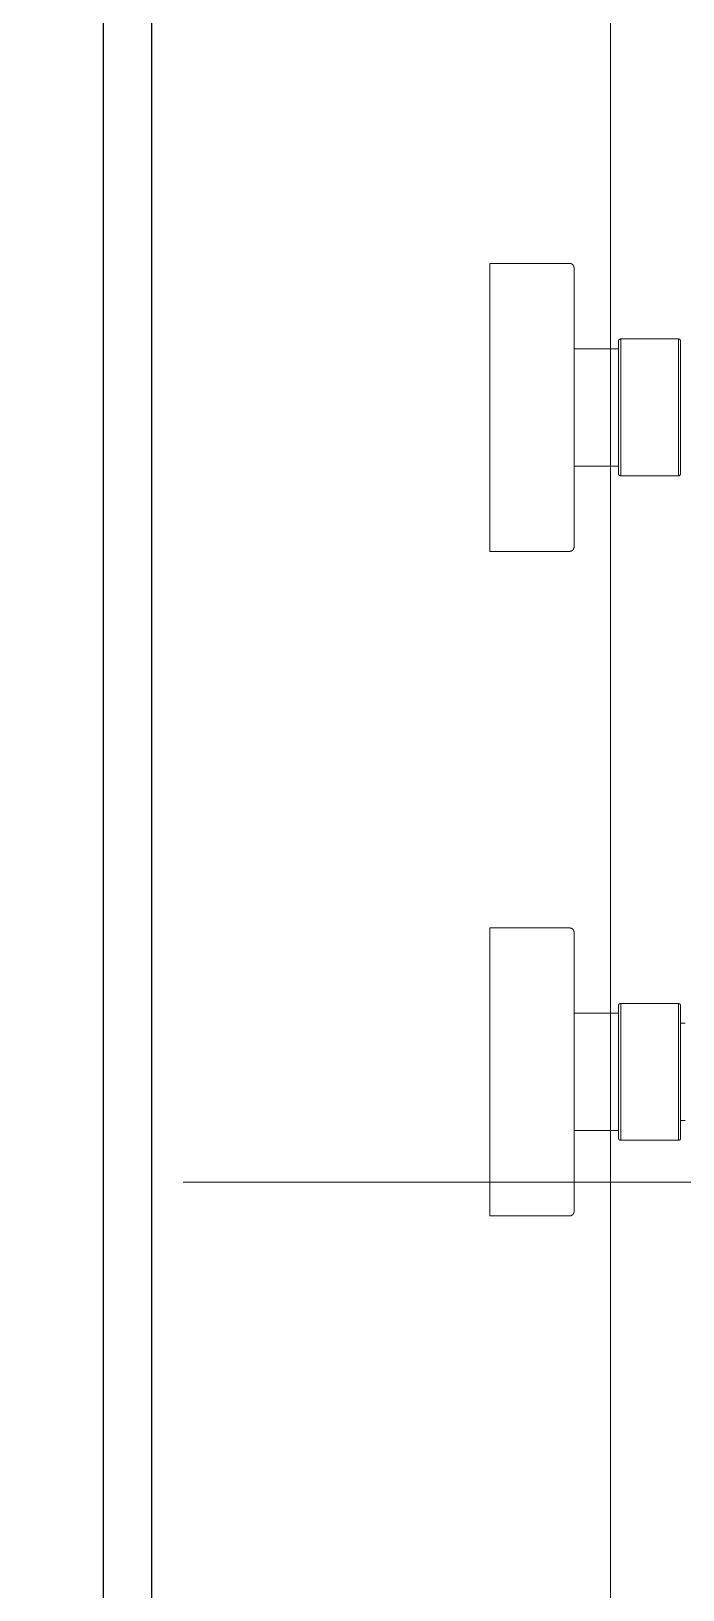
# Model space of a CAD drawing. Header units: millimetres. Extents: x -343543 to 400519, y -115663 to 104219.
# Drawn here: x -306958.5 to -306823.5, y 5915.5 to 6238.6 of the extents above; entities that cross this region are included whole.
import ezdxf
from ezdxf.xclip import XClip

# ---------------------------------------------------------------- set-up
doc = ezdxf.new("R2010")
doc.units = ezdxf.units.MM
doc.header["$XCLIPFRAME"] = 0
doc.linetypes.add('XREF MAT BANG TUONG XAY$0$CENTER', pattern=[50.8, 31.75, -6.35, 6.35, -6.35])
doc.layers.get('0').update_dxf_attribs({"color": 231, "lineweight": 0})
for name, color, linetype, lineweight in [('A-SYMBOLS', 10, 'Continuous', 13), ('XREF MAT BANG TUONG XAY$0$01.Xref _MB T1$0$A-FURN', 8, 'Continuous', 5), ('XREF MAT BANG TUONG XAY$0$01.Xref _MB T1$0$A-TEXT', 8, 'Continuous', 25), ('XREF MAT BANG TUONG XAY$0$A-GRID', 8, 'XREF MAT BANG TUONG XAY$0$CENTER', 15)]:
    doc.layers.add(name, color=color, linetype=linetype, lineweight=lineweight)
doc.layers.add('XREF MAT BANG TUONG XAY$0$A-FNSH', color=8, linetype='Continuous')

# ---------------------------------------------------------------- blocks, each defined once
blk = doc.blocks.new('XREF MAT BANG TUONG XAY$0$00.xref_IKIGAI_Truc')
at = {"layer": 'XREF MAT BANG TUONG XAY$0$A-GRID', "color": 8, "ltscale": 20}
blk.add_lwpolyline([(-2907.53, 6000), (42750, 6000)], dxfattribs=at)
blk = doc.blocks.new('XREF MAT BANG TUONG XAY$0$xref_IKIGAI_Cot')
at = {"layer": 'XREF MAT BANG TUONG XAY$0$A-GRID', "color": 8, "ltscale": 20}
blk.add_lwpolyline([(-2907.53, 6000), (42750, 6000)], dxfattribs=at)
blk = doc.blocks.new('*U200')
at = {"color": 8}
for p, q in [((-38.44, -16.42), (-38.44, 0)), ((97.1, -16.48), (97.1, 0)), ((-96.43, -17.2), (-39.23, -17.2)), ((39.14, -17.2), (96.34, -17.2)), ((-53.85, -38.59), (-53.85, -26.61)), ((81.69, -38.62), (81.69, -26.56)), ((-53.85, -38.47), (-81.78, -38.47)), ((-81.47, -38.91), (-54.15, -38.91)), ((81.69, -38.47), (53.76, -38.47)), ((54.07, -38.91), (81.42, -38.91))]:
    blk.add_line(p, q, dxfattribs=at)
for points in [[(-97.18, 0), (-97.18, -16.48), (-97.16, -16.48), (-97.16, -16.6), (-97.13, -16.6), (-97.13, -16.65), (-97.1, -16.65), (-97.1, -16.71), (-97.07, -16.71), (-97.07, -16.76), (-97.04, -16.76), (-97.04, -16.81), (-97.02, -16.81), (-97.02, -16.85), (-96.99, -16.85), (-96.99, -16.87), (-96.96, -16.9), (-96.93, -16.93), (-96.9, -16.96), (-96.88, -16.98), (-96.85, -17.02), (-96.82, -17.02), (-96.82, -17.04), (-96.79, -17.04), (-96.79, -17.07), (-96.73, -17.07), (-96.73, -17.11), (-96.68, -17.11), (-96.68, -17.12), (-96.62, -17.12), (-96.62, -17.15), (-96.54, -17.15), (-96.54, -17.18), (-96.43, -17.18), (-96.43, -17.2)], [(-97.18, 0), (-38.44, 0)], [(38.36, 0), (38.36, -16.42), (38.39, -16.42), (38.39, -16.54), (38.42, -16.57), (38.42, -16.62), (38.44, -16.65), (38.44, -16.71), (38.47, -16.71), (38.47, -16.73), (38.5, -16.76), (38.5, -16.79), (38.53, -16.79), (38.53, -16.85), (38.56, -16.85), (38.56, -16.87), (38.58, -16.87), (38.58, -16.9), (38.61, -16.9), (38.61, -16.93), (38.64, -16.93), (38.64, -16.96), (38.67, -16.96), (38.67, -16.98), (38.69, -16.98), (38.69, -17.02), (38.72, -17.02), (38.72, -17.04), (38.75, -17.04), (38.78, -17.07), (38.81, -17.07), (38.81, -17.11), (38.86, -17.11), (38.86, -17.12), (38.92, -17.12), (38.92, -17.15), (39, -17.15), (39, -17.18), (39.12, -17.18), (39.14, -17.2)], [(38.36, 0), (97.1, 0)], [(-79.76, -26.25), (-79.76, -17.2)], [(-55.86, -17.2), (-55.86, -26.25)], [(-39.23, -17.2), (-39.2, -17.18), (-39.08, -17.18), (-39.08, -17.15), (-39, -17.15), (-39, -17.12), (-38.95, -17.12), (-38.95, -17.11), (-38.89, -17.11), (-38.89, -17.07), (-38.86, -17.07), (-38.83, -17.04), (-38.81, -17.04), (-38.81, -17.02), (-38.78, -17.02), (-38.78, -16.98), (-38.75, -16.98), (-38.75, -16.96), (-38.72, -16.96), (-38.7, -16.93), (-38.7, -16.9), (-38.67, -16.9), (-38.67, -16.87), (-38.64, -16.87), (-38.64, -16.85), (-38.61, -16.85), (-38.61, -16.81), (-38.59, -16.79), (-38.59, -16.76), (-38.55, -16.76), (-38.55, -16.71), (-38.52, -16.71), (-38.52, -16.65), (-38.5, -16.62), (-38.5, -16.57), (-38.47, -16.54), (-38.47, -16.42), (-38.44, -16.42)], [(55.77, -26.25), (55.77, -17.2)], [(79.68, -17.2), (79.68, -26.25)], [(96.34, -17.2), (96.34, -17.18), (96.45, -17.18), (96.45, -17.15), (96.54, -17.15), (96.54, -17.12), (96.6, -17.12), (96.6, -17.11), (96.65, -17.11), (96.65, -17.07), (96.71, -17.07), (96.71, -17.04), (96.74, -17.04), (96.74, -17.02), (96.77, -17.02), (96.79, -16.98), (96.82, -16.96), (96.85, -16.96), (96.85, -16.93), (96.87, -16.9), (96.9, -16.87), (96.9, -16.85), (96.93, -16.85), (96.93, -16.81), (96.96, -16.81), (96.96, -16.76), (96.99, -16.76), (96.99, -16.73), (97.01, -16.71), (97.01, -16.65), (97.05, -16.65), (97.05, -16.6), (97.07, -16.6), (97.07, -16.48), (97.1, -16.48)], [(-54.26, -26.25), (-81.36, -26.25), (-81.36, -26.28), (-81.5, -26.28), (-81.5, -26.3), (-81.55, -26.3), (-81.55, -26.33), (-81.58, -26.33), (-81.61, -26.36), (-81.64, -26.36), (-81.64, -26.38), (-81.66, -26.38), (-81.66, -26.42), (-81.7, -26.42), (-81.7, -26.45), (-81.72, -26.47), (-81.72, -26.49), (-81.75, -26.49), (-81.75, -26.58), (-81.78, -26.58)], [(-81.78, -26.58), (-81.78, -38.62), (-81.75, -38.62), (-81.75, -38.69), (-81.72, -38.69), (-81.72, -38.73), (-81.7, -38.73), (-81.7, -38.79), (-81.66, -38.79), (-81.66, -38.81), (-81.64, -38.81), (-81.64, -38.83), (-81.58, -38.83), (-81.58, -38.87), (-81.55, -38.87), (-81.55, -38.9), (-81.5, -38.9), (-81.47, -38.91)], [(-81.78, -26.72), (-53.85, -26.72)], [(-53.85, -26.61), (-53.88, -26.58), (-53.88, -26.53), (-53.9, -26.53), (-53.9, -26.47), (-53.93, -26.47), (-53.93, -26.45), (-53.96, -26.42), (-53.96, -26.38), (-53.99, -26.38), (-53.99, -26.36), (-54.05, -26.36), (-54.05, -26.33), (-54.07, -26.33), (-54.07, -26.3), (-54.15, -26.3), (-54.15, -26.28), (-54.26, -26.28), (-54.26, -26.25)], [(81.27, -26.25), (54.18, -26.25), (54.18, -26.28), (54.07, -26.28), (54.07, -26.3), (53.98, -26.3), (53.98, -26.33), (53.96, -26.33), (53.96, -26.36), (53.94, -26.36), (53.9, -26.38), (53.87, -26.42), (53.87, -26.45), (53.85, -26.45), (53.85, -26.47), (53.82, -26.47), (53.82, -26.53), (53.79, -26.53), (53.79, -26.61), (53.76, -26.61)], [(53.76, -26.61), (53.76, -38.59), (53.79, -38.59), (53.79, -38.67), (53.82, -38.67), (53.82, -38.73), (53.85, -38.73), (53.85, -38.76), (53.87, -38.76), (53.87, -38.79), (53.9, -38.79), (53.9, -38.81), (53.94, -38.81), (53.94, -38.83), (53.96, -38.83), (53.96, -38.87), (53.98, -38.87), (54.02, -38.9), (54.07, -38.9), (54.07, -38.91)], [(53.76, -26.72), (81.69, -26.72)], [(81.69, -26.56), (81.67, -26.56), (81.67, -26.49), (81.64, -26.49), (81.64, -26.47), (81.61, -26.45), (81.61, -26.42), (81.58, -26.42), (81.58, -26.38), (81.56, -26.38), (81.56, -26.36), (81.53, -26.36), (81.5, -26.33), (81.47, -26.33), (81.47, -26.3), (81.42, -26.3), (81.42, -26.28), (81.27, -26.28), (81.27, -26.25)], [(-54.15, -38.91), (-54.15, -38.9), (-54.1, -38.9), (-54.07, -38.87), (-54.05, -38.87), (-54.05, -38.83), (-54.01, -38.83), (-54.01, -38.81), (-53.99, -38.81), (-53.96, -38.79), (-53.96, -38.76), (-53.93, -38.76), (-53.93, -38.73), (-53.9, -38.73), (-53.9, -38.67), (-53.88, -38.67), (-53.88, -38.59), (-53.85, -38.59)], [(57.79, -39.85), (57.79, -38.91)], [(77.66, -38.91), (77.66, -39.85)], [(81.42, -38.91), (81.42, -38.9), (81.47, -38.9), (81.47, -38.87), (81.5, -38.87), (81.5, -38.83), (81.56, -38.83), (81.56, -38.81), (81.58, -38.81), (81.58, -38.79), (81.61, -38.79), (81.61, -38.73), (81.64, -38.73), (81.64, -38.69), (81.67, -38.69), (81.67, -38.64), (81.69, -38.62)]]:
    blk.add_lwpolyline(points, dxfattribs=at)
blk = doc.blocks.new('XREF MAT BANG TUONG XAY$0$01.Xref _MB T1$0$Phong tam')
at = {"layer": 'XREF MAT BANG TUONG XAY$0$01.Xref _MB T1$0$A-FURN', "color": 8, "xscale": 1.016, "yscale": 1.016, "zscale": 1.016, "rotation": 270}
blk.add_blockref('*U200', (-305, 3091.71), dxfattribs=at)
at = {"layer": 'XREF MAT BANG TUONG XAY$0$01.Xref _MB T1$0$A-FURN', "color": 8, "elevation": 0}
blk.add_lwpolyline([(-330, 3585), (-235, 3585), (-235, 2605), (-330, 2605)], close=True, dxfattribs=at)
blk = doc.blocks.new('01.Xref _MB T1')
at = {"layer": 'XREF MAT BANG TUONG XAY$0$A-FNSH', "color": 8}
for points in [[(31630.0013, 4480.00014), (31630.0013, 5459.99999), (32825.00096, 5459.99999), (32825.00096, 5604.99999), (31630.0013, 5604.99999), (31630.0013, 6584.99999), (32825.0013, 6584.99999), (32825.0013, 6729.99999), (31630.0013, 6729.99999), (31630.0013, 7709.99999), (32825.00071, 7709.99999), (32825.00071, 7854.99999), (31630.0013, 7854.99999), (31630.0013, 8834.99999), (32825.00067, 8834.99999), (32825.00067, 8979.99999), (31630.00143, 8980.00015), (31630.01054, 9964.99999), (32975.0013, 9964.99999), (32975.0013, 10224.99999), (31620.00486, 10224.99999)], [(31620.0013, 4470.00014), (31620.0013, 5469.99999), (32815.00096, 5469.99999), (32815.00096, 5594.99999), (31620.0013, 5594.99999), (31620.0013, 6594.99999), (32815.0013, 6594.99999), (32815.0013, 6719.99999), (31620.0013, 6719.99999), (31620.0013, 7719.99999), (32815.00071, 7719.99999), (32815.00071, 7844.99999), (31620.0013, 7844.99999), (31620.0013, 8844.99999), (32815.00067, 8844.99999), (32815.00067, 8969.99999), (31620.00134, 8970.00015), (31620.01063, 9974.99999), (32965.0013, 9974.99999), (32965.0013, 10214.99999), (31620.00671, 10214.99999)]]:
    blk.add_lwpolyline(points, dxfattribs=at)
at = {"color": 8}
blk.add_blockref('XREF MAT BANG TUONG XAY$0$00.xref_IKIGAI_Truc', (0.00011, 0), dxfattribs=at)
ref = blk.add_blockref('XREF MAT BANG TUONG XAY$0$xref_IKIGAI_Cot', (-0.00927, -0.00001), dxfattribs=at)
XClip(ref).set_block_clipping_path([(-1610.3425959283, -2225.6693134198), (41829.1295208634, 21555.8819575264)])
at = {"layer": 'XREF MAT BANG TUONG XAY$0$01.Xref _MB T1$0$A-TEXT', "color": 8, "xscale": -1}
blk.add_blockref('XREF MAT BANG TUONG XAY$0$01.Xref _MB T1$0$Phong tam', (31395.0001, 2999.99999), dxfattribs=at)

msp = doc.modelspace()

# ---------------------------------------------------------------- block references
at = {"layer": 'A-SYMBOLS'}
msp.add_blockref('01.Xref _MB T1', (-338563.48, 0), dxfattribs=at)

doc.saveas('drawing.dxf')
